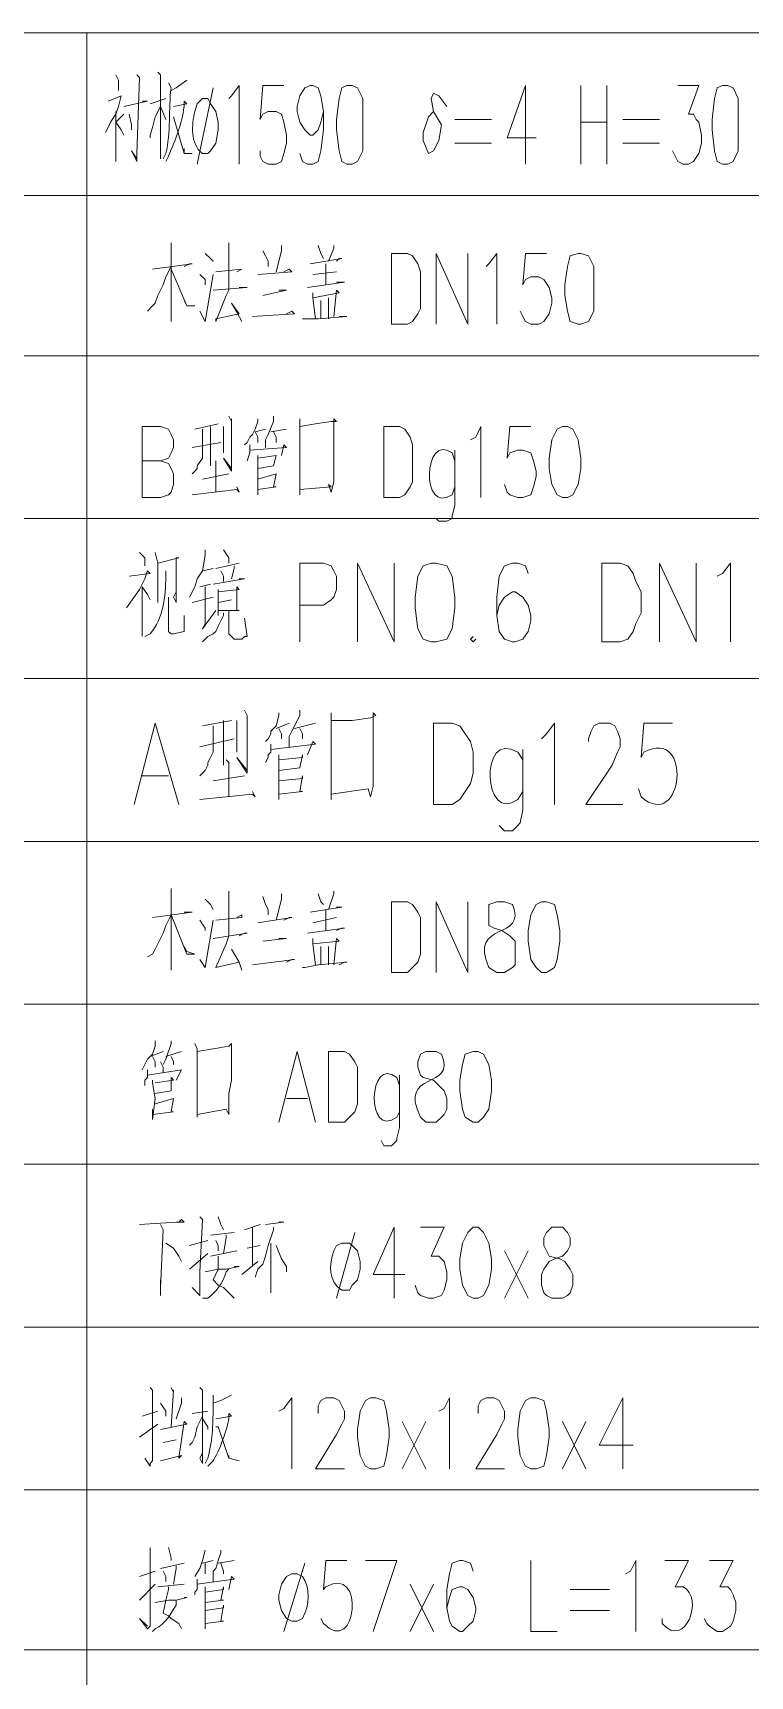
# Model space of a CAD drawing. Header units: millimetres. Extents: x 0 to 819, y 0 to 1152.
# Drawn here: x 635.3 to 684.5, y 295.5 to 408.2 of the extents above; entities that cross this region are included whole.
import ezdxf

# ---------------------------------------------------------------- set-up
doc = ezdxf.new("R2010")
doc.units = ezdxf.units.MM
doc.layers.add('1', color=7, linetype='Continuous')

msp = doc.modelspace()

# ---------------------------------------------------------------- linework, layer by layer
at = {"layer": '1', "color": 0, "lineweight": 9}
for points in [[(819.18, 408.201732), (569.34, 408.201732)], [(639, 397.041732), (639, 408.201732)], [(640.98, 405.321732), (641.16, 404.961732), (641.16, 404.601732), (641.16, 404.241732)], [(642.42, 405.321732), (642.6, 405.141732), (642.6, 405.141732), (642.42, 399.921732), (642.42, 399.561732), (642.42, 399.381732), (642.06, 400.101732), (642.42, 399.561732)], [(643.86, 405.501732), (644.04, 405.321732), (644.04, 405.321732), (644.04, 399.561732), (644.04, 399.921732), (644.04, 400.281732)], [(645.84, 404.961732), (645.12, 404.421732), (644.76, 404.241732)], [(648.72, 403.701732), (648.9, 403.881732), (649.44, 404.601732), (649.44, 399.201732)], [(652.5, 404.601732), (651.06, 404.601732), (650.88, 402.261732), (651.06, 402.621732), (651.42, 402.801732), (651.96, 402.801732), (652.32, 402.621732), (652.5, 402.081732), (652.68, 401.181732), (652.68, 400.641732), (652.5, 399.921732), (652.32, 399.381732), (651.96, 399.201732), (651.42, 399.201732), (651.06, 399.381732), (650.88, 399.741732), (650.88, 400.101732)], [(655.2, 402.801732), (655.02, 402.081732), (654.84, 401.541732), (654.48, 401.181732), (654.3, 401.181732), (653.94, 401.541732), (653.58, 402.081732), (653.4, 402.801732), (653.4, 403.161732), (653.58, 403.881732), (653.94, 404.421732), (654.3, 404.601732), (654.48, 404.601732), (654.84, 404.421732), (655.02, 403.881732), (655.2, 402.801732), (655.2, 401.541732), (655.02, 400.101732), (654.84, 399.381732), (654.48, 399.201732), (654.12, 399.201732), (653.76, 399.381732), (653.58, 399.921732)], [(656.82, 404.601732), (656.46, 404.421732), (656.28, 403.701732), (656.1, 402.261732), (656.1, 401.541732), (656.28, 400.101732), (656.46, 399.381732), (656.82, 399.201732), (657.18, 399.201732), (657.54, 399.381732), (657.9, 400.101732), (657.9, 401.541732), (657.9, 402.261732), (657.9, 403.701732), (657.54, 404.421732), (657.18, 404.601732), (656.82, 404.601732)], [(669.06, 404.601732), (667.8, 401.001732), (669.78, 401.001732)], [(669.06, 404.601732), (669.06, 399.201732)], [(672.84, 399.201732), (672.84, 404.601732)], [(674.64, 404.601732), (674.64, 399.201732)], [(679.5, 404.601732), (680.94, 404.601732), (680.22, 402.621732), (680.58, 402.621732), (680.76, 402.261732), (680.94, 402.081732), (681.12, 401.181732), (681.12, 400.641732), (680.94, 399.921732), (680.58, 399.381732), (680.22, 399.201732), (679.86, 399.201732), (679.5, 399.381732), (679.32, 399.741732), (679.14, 400.101732)], [(682.56, 404.601732), (682.2, 404.421732), (682.02, 403.701732), (681.84, 402.261732), (681.84, 401.541732), (682.02, 400.101732), (682.2, 399.381732), (682.56, 399.201732), (682.92, 399.201732), (683.28, 399.381732), (683.64, 400.101732), (683.64, 401.541732), (683.64, 402.261732), (683.64, 403.701732), (683.28, 404.421732), (682.92, 404.601732), (682.56, 404.601732)], [(640.44, 403.521732), (641.34, 403.881732), (641.34, 403.881732), (641.16, 403.161732), (640.98, 402.621732), (640.62, 402.081732), (640.44, 401.721732), (640.26, 401.361732)], [(641.52, 403.161732), (643.14, 403.521732), (642.96, 403.521732), (642.78, 403.521732)], [(643.32, 403.341732), (644.4, 403.701732)], [(647.64, 404.421732), (646.56, 399.201732)], [(663.66, 403.161732), (663.12, 403.881732), (662.76, 404.061732), (662.58, 403.701732), (662.76, 402.801732), (663.3, 401.901732), (663.12, 400.821732), (662.76, 400.101732), (662.4, 399.921732), (662.04, 400.821732), (662.04, 401.361732), (662.4, 402.441732), (662.76, 402.801732)], [(640.98, 402.801732), (640.98, 399.381732), (640.98, 399.741732), (640.98, 400.281732)], [(641.52, 402.621732), (640.98, 402.081732), (641.34, 401.541732), (641.52, 401.181732)], [(641.88, 402.621732), (642.06, 401.901732), (642.06, 401.541732)], [(644.04, 403.161732), (643.68, 402.441732), (643.5, 401.721732), (643.32, 401.181732), (643.32, 401.001732)], [(644.04, 403.161732), (644.4, 402.261732)], [(644.94, 402.441732), (644.94, 402.441732), (645.66, 399.921732), (646.2, 399.921732), (645.66, 399.921732), (645.66, 400.281732)], [(664.2, 402.261732), (666.72, 402.261732)], [(672.84, 402.081732), (674.64, 402.081732)], [(675.72, 402.261732), (678.24, 402.261732)], [(664.2, 400.641732), (666.72, 400.641732)], [(675.72, 400.641732), (678.24, 400.641732)], [(819.18, 397.041732), (569.34, 397.041732)], [(819.18, 397.041732), (569.34, 397.041732)], [(639, 386.061732), (639, 397.041732)], [(644.76, 393.801732), (644.76, 393.621732), (644.76, 393.621732), (644.76, 388.401732), (644.76, 389.301732)], [(648.72, 393.801732), (648.72, 393.441732), (648.72, 390.561732), (648.54, 390.201732), (647.82, 388.401732), (647.82, 388.581732), (649.44, 388.941732), (648.9, 389.661732), (649.44, 388.761732), (649.62, 388.401732)], [(651.06, 393.261732), (651.24, 392.901732), (651.42, 392.541732), (651.42, 392.181732)], [(652.32, 393.621732), (652.32, 393.261732), (651.96, 391.821732)], [(654.84, 393.621732), (655.02, 393.081732), (655.2, 392.721732)], [(655.92, 393.621732), (655.92, 393.441732), (655.56, 392.541732)], [(644.76, 392.181732), (644.4, 391.461732), (644.22, 390.921732), (644.04, 390.561732), (643.86, 390.201732), (643.68, 389.661732), (643.5, 389.481732), (643.14, 389.121732)], [(643.5, 392.001732), (646.2, 392.361732), (646.02, 392.361732), (645.66, 392.181732)], [(647.1, 393.081732), (647.46, 392.721732), (647.64, 392.541732)], [(654.3, 392.361732), (656.46, 392.721732), (656.28, 392.721732), (656.1, 392.541732)], [(655.38, 392.361732), (655.38, 390.921732)], [(659.88, 388.221732), (659.88, 393.081732), (660.96, 393.081732), (661.32, 392.901732), (661.68, 392.361732), (661.86, 391.821732), (661.86, 391.281732), (661.86, 390.021732), (661.86, 389.301732), (661.68, 388.941732), (661.32, 388.401732), (660.96, 388.221732), (659.88, 388.221732)], [(662.94, 388.221732), (662.94, 393.081732), (665.1, 388.221732), (665.1, 393.081732)], [(666.36, 392.181732), (666.54, 392.361732), (667.08, 393.081732), (667.08, 388.221732)], [(670.5, 393.081732), (669.06, 393.081732), (668.88, 390.921732), (669.06, 391.281732), (669.42, 391.461732), (669.96, 391.461732), (670.32, 391.281732), (670.68, 390.741732), (670.86, 390.021732), (670.86, 389.661732), (670.68, 388.941732), (670.32, 388.401732), (669.96, 388.221732), (669.42, 388.221732), (669.06, 388.401732), (668.88, 388.761732), (668.7, 389.121732)], [(672.66, 393.081732), (672.12, 392.901732), (671.94, 392.181732), (671.76, 390.921732), (671.76, 390.201732), (671.94, 389.121732), (672.12, 388.401732), (672.66, 388.221732), (672.84, 388.221732), (673.38, 388.401732), (673.74, 389.121732), (673.74, 390.201732), (673.74, 390.921732), (673.74, 392.181732), (673.38, 392.901732), (672.84, 393.081732), (672.66, 393.081732)], [(644.76, 392.001732), (645.84, 389.481732), (646.38, 389.481732), (645.84, 389.481732), (645.66, 389.841732)], [(646.74, 391.641732), (647.1, 391.281732), (647.1, 390.921732)], [(646.74, 389.121732), (647.1, 388.401732), (647.64, 391.641732)], [(647.82, 391.821732), (649.62, 392.001732), (649.62, 392.001732), (649.26, 391.821732)], [(650.7, 391.641732), (653.04, 391.821732), (652.86, 392.001732), (652.5, 391.821732)], [(654.12, 390.741732), (656.64, 391.101732), (656.46, 391.101732), (656.1, 391.101732)], [(656.1, 391.821732), (654.48, 391.641732)], [(647.64, 390.561732), (649.98, 390.741732), (649.8, 390.741732), (649.44, 390.741732)], [(651.06, 390.201732), (652.68, 390.561732), (652.5, 390.561732), (652.14, 390.561732)], [(654.48, 390.021732), (656.28, 390.381732), (656.1, 390.561732), (655.92, 388.761732)], [(654.48, 390.381732), (654.48, 390.021732), (654.66, 388.581732)], [(655.56, 390.021732), (655.56, 388.581732)], [(650.34, 388.761732), (653.22, 388.941732), (653.04, 389.121732), (652.68, 388.941732)], [(653.76, 388.581732), (653.94, 388.581732), (654.84, 388.581732), (656.82, 388.761732), (656.64, 388.761732), (656.28, 388.761732)], [(655.02, 389.841732), (655.02, 388.581732)], [(819.18, 386.061732), (569.34, 386.061732)], [(819.18, 386.061732), (569.34, 386.061732)], [(639, 374.901732), (639, 386.061732)], [(642.78, 376.341732), (642.78, 381.201732), (644.04, 381.201732), (644.58, 381.021732), (644.76, 380.661732), (644.94, 380.301732), (644.94, 379.761732), (644.76, 379.401732), (644.58, 379.041732), (644.04, 378.861732), (642.78, 378.861732)], [(646.92, 381.021732), (646.92, 379.581732), (646.92, 379.401732), (646.92, 379.041732), (646.56, 378.501732), (646.56, 378.321732), (646.38, 378.141732), (646.2, 377.961732)], [(646.38, 381.021732), (648, 381.381732)], [(647.46, 381.201732), (647.46, 378.501732)], [(648.72, 381.921732), (648.9, 381.561732), (648.9, 381.741732), (648.9, 378.141732), (648.36, 379.041732), (648.9, 378.321732)], [(648.36, 381.201732), (648.36, 379.401732)], [(650.7, 381.741732), (650.7, 381.561732), (650.52, 381.021732), (650.34, 380.661732), (650.16, 380.481732), (649.98, 380.121732), (649.8, 379.941732)], [(650.52, 380.841732), (651.24, 381.021732)], [(651.78, 381.921732), (651.78, 381.561732), (651.42, 380.661732), (651.24, 380.301732)], [(651.6, 380.841732), (652.68, 381.021732)], [(653.58, 381.741732), (653.58, 381.381732), (653.58, 377.601732), (653.58, 376.521732), (653.58, 376.881732), (655.74, 377.061732), (655.56, 377.241732), (655.74, 376.701732), (655.92, 377.421732), (655.92, 378.141732), (655.92, 379.221732), (655.92, 381.741732), (656.1, 381.561732), (655.74, 381.561732), (654.66, 381.381732), (654.66, 381.381732), (653.58, 381.201732)], [(659.34, 376.341732), (659.34, 381.201732), (660.42, 381.201732), (660.78, 381.021732), (661.14, 380.481732), (661.32, 379.941732), (661.32, 379.401732), (661.32, 378.141732), (661.32, 377.421732), (661.14, 377.061732), (660.78, 376.521732), (660.42, 376.341732), (659.34, 376.341732)], [(665.28, 380.301732), (665.64, 380.481732), (666, 381.201732), (666, 376.341732)], [(669.42, 381.201732), (667.98, 381.201732), (667.8, 379.041732), (667.98, 379.401732), (668.52, 379.581732), (668.88, 379.581732), (669.42, 379.401732), (669.6, 378.861732), (669.78, 378.141732), (669.78, 377.781732), (669.6, 377.061732), (669.42, 376.521732), (668.88, 376.341732), (668.52, 376.341732), (667.98, 376.521732), (667.8, 376.701732), (667.62, 377.241732)], [(671.58, 381.201732), (671.22, 381.021732), (670.86, 380.301732), (670.68, 379.041732), (670.68, 378.321732), (670.86, 377.241732), (671.22, 376.521732), (671.58, 376.341732), (671.94, 376.341732), (672.3, 376.521732), (672.66, 377.241732), (672.84, 378.321732), (672.84, 379.041732), (672.66, 380.301732), (672.3, 381.021732), (671.94, 381.201732), (671.58, 381.201732)], [(646.2, 379.761732), (648.18, 380.121732)], [(650.16, 379.941732), (650.16, 379.401732), (649.98, 378.861732)], [(650.16, 379.581732), (652.68, 379.761732), (652.5, 379.941732), (652.32, 379.221732)], [(650.52, 380.841732), (650.7, 380.481732), (650.7, 380.121732)], [(651.24, 380.301732), (651.24, 380.121732), (651.24, 379.761732)], [(651.78, 380.841732), (651.96, 380.481732), (651.96, 380.121732)], [(644.04, 378.861732), (644.58, 378.681732), (644.76, 378.321732), (644.94, 377.961732), (644.94, 377.241732), (644.76, 376.701732), (644.58, 376.521732), (644.04, 376.341732), (642.78, 376.341732)], [(647.82, 378.861732), (647.82, 378.681732), (647.82, 376.701732)], [(650.7, 379.221732), (650.7, 379.041732), (650.7, 377.961732), (650.7, 376.521732), (650.7, 377.061732)], [(650.7, 379.041732), (651.96, 379.221732), (651.96, 379.221732), (651.78, 378.501732), (651.78, 378.501732), (650.7, 378.321732)], [(664.2, 379.581732), (664.2, 375.801732), (664.02, 375.081732), (664.02, 374.901732), (663.66, 374.721732), (663.12, 374.721732), (662.94, 374.901732)], [(646.92, 377.601732), (648.72, 377.961732)], [(650.7, 377.601732), (651.96, 377.961732), (651.96, 377.961732), (651.78, 377.061732), (651.96, 377.061732), (650.7, 376.881732)], [(649.26, 377.061732), (649.44, 376.701732), (649.26, 376.881732), (646.2, 376.521732)], [(819.18, 374.901732), (569.34, 374.901732)], [(819.18, 374.901732), (569.34, 374.901732)], [(639, 363.921732), (639, 374.901732)], [(642.6, 372.561732), (642.96, 372.201732), (642.96, 371.661732)], [(643.68, 372.561732), (643.86, 371.841732), (643.86, 369.141732), (643.86, 369.681732), (643.86, 370.041732)], [(643.86, 371.841732), (645.3, 372.201732), (645.12, 372.201732), (645.12, 369.681732), (645.12, 369.141732), (644.94, 369.501732), (645.12, 369.861732)], [(647.1, 372.741732), (647.1, 372.381732), (646.92, 371.301732), (646.56, 370.761732), (646.38, 370.221732), (646.02, 369.501732)], [(648.36, 372.741732), (648.72, 372.201732), (648.72, 371.841732)], [(641.88, 370.941732), (643.32, 371.121732), (643.14, 371.301732), (642.96, 370.761732), (642.6, 370.041732), (641.7, 368.781732)], [(646.92, 371.301732), (647.64, 371.481732)], [(647.64, 370.401732), (648.72, 370.581732), (649.8, 370.761732), (649.62, 370.761732), (649.44, 370.761732)], [(649.44, 371.841732), (647.82, 371.481732)], [(648.18, 371.301732), (648.36, 370.941732), (648.36, 370.581732)], [(649.08, 371.661732), (649.08, 371.481732), (648.9, 370.761732)], [(653.58, 366.441732), (653.58, 371.841732), (655.2, 371.841732), (655.74, 371.661732), (655.92, 371.301732), (656.1, 370.941732), (656.1, 370.041732), (655.92, 369.501732), (655.74, 369.321732), (655.2, 368.961732), (653.58, 368.961732)], [(657.54, 366.441732), (657.54, 371.841732), (660.06, 366.441732), (660.06, 371.841732)], [(662.58, 371.841732), (662.04, 371.661732), (661.68, 370.941732), (661.5, 369.501732), (661.5, 368.781732), (661.68, 367.341732), (662.04, 366.621732), (662.58, 366.441732), (662.94, 366.441732), (663.66, 366.621732), (664.02, 367.341732), (664.2, 368.781732), (664.2, 369.501732), (664.02, 370.941732), (663.66, 371.661732), (662.94, 371.841732), (662.58, 371.841732)], [(669.24, 371.121732), (669.06, 371.661732), (668.52, 371.841732), (668.16, 371.841732), (667.62, 371.661732), (667.26, 370.941732), (667.08, 369.501732), (667.08, 368.241732), (667.26, 367.161732), (667.62, 366.621732), (668.16, 366.441732), (668.34, 366.441732), (668.88, 366.621732), (669.24, 367.161732), (669.42, 367.881732), (669.42, 368.241732), (669.24, 368.961732), (668.88, 369.501732), (668.34, 369.861732), (668.16, 369.861732), (667.62, 369.501732), (667.26, 368.961732), (667.08, 368.241732)], [(674.28, 366.441732), (674.28, 371.841732), (675.54, 371.841732), (676.08, 371.661732), (676.44, 371.121732), (676.62, 370.581732), (676.98, 369.861732), (676.98, 368.421732), (676.62, 367.701732), (676.44, 367.161732), (676.08, 366.621732), (675.54, 366.441732), (674.28, 366.441732)], [(678.24, 366.441732), (678.24, 371.841732), (680.76, 366.441732), (680.76, 371.841732)], [(682.2, 370.941732), (682.56, 371.121732), (683.1, 371.841732), (683.1, 366.441732)], [(642.78, 370.221732), (642.78, 366.801732), (642.78, 367.701732)], [(642.78, 370.221732), (643.14, 369.681732), (643.32, 369.321732)], [(647.46, 370.401732), (646.74, 370.221732)], [(647.1, 370.221732), (647.1, 367.701732), (646.92, 367.341732), (647.82, 368.601732)], [(648, 370.041732), (648, 369.141732), (648, 368.241732), (648, 368.601732), (649.44, 368.601732), (649.26, 368.601732), (649.26, 370.221732), (649.44, 370.041732), (648, 369.861732)], [(644.58, 369.501732), (644.58, 367.341732), (644.58, 367.161732), (644.58, 367.161732), (644.76, 366.981732), (644.94, 366.981732), (645.66, 367.161732), (645.66, 367.161732), (645.66, 368.241732), (645.66, 367.161732)], [(646.2, 369.141732), (647.64, 369.501732)], [(648, 369.141732), (648.9, 369.321732)], [(648.72, 368.601732), (648.72, 368.241732), (648.72, 366.981732), (648.9, 366.801732), (649.08, 366.621732), (649.62, 366.621732), (649.8, 366.801732), (649.98, 366.801732), (649.8, 368.061732), (649.98, 366.801732)], [(648.36, 368.421732), (648.36, 368.241732), (648, 367.521732), (647.82, 367.161732), (647.64, 366.981732), (647.28, 366.801732), (646.92, 366.441732)], [(665.46, 366.801732), (665.28, 366.621732), (665.46, 366.441732), (665.64, 366.621732)], [(819.18, 363.921732), (569.34, 363.921732)], [(819.18, 363.921732), (569.34, 363.921732)], [(639, 352.761732), (639, 363.921732)], [(649.8, 361.761732), (649.98, 361.401732), (649.98, 361.401732), (649.98, 357.441732), (649.26, 358.521732), (649.98, 357.621732)], [(653.58, 361.761732), (653.58, 361.401732), (653.04, 360.321732), (652.86, 359.961732)], [(642.24, 355.281732), (643.68, 360.861732), (645.3, 355.281732)], [(647.64, 360.681732), (647.64, 359.061732), (647.64, 358.881732), (647.46, 358.521732), (647.28, 358.161732), (647.28, 357.981732), (647.1, 357.621732), (646.74, 357.261732)], [(646.92, 360.681732), (648.9, 361.041732)], [(648.36, 361.041732), (648.36, 357.981732)], [(649.26, 361.041732), (649.26, 358.881732)], [(652.14, 361.581732), (652.14, 361.401732), (651.96, 360.681732), (651.6, 360.321732), (651.6, 360.141732), (651.42, 359.781732), (651.24, 359.601732)], [(651.96, 360.501732), (652.86, 360.861732)], [(653.22, 360.501732), (654.66, 360.861732)], [(655.74, 361.581732), (655.74, 361.041732), (655.74, 355.641732), (655.74, 356.001732), (658.26, 356.361732), (658.26, 356.361732), (658.44, 355.821732), (658.62, 356.541732), (658.62, 357.441732), (658.62, 358.701732), (658.62, 361.581732), (658.8, 361.401732), (658.44, 361.221732), (657.18, 361.041732), (657.18, 361.041732), (655.74, 361.041732)], [(662.76, 355.281732), (662.76, 360.861732), (664.02, 360.861732), (664.56, 360.681732), (664.92, 360.141732), (665.28, 359.601732), (665.46, 358.881732), (665.46, 357.441732), (665.28, 356.721732), (664.92, 356.181732), (664.56, 355.641732), (664.02, 355.281732), (662.76, 355.281732)], [(670.14, 359.781732), (670.5, 360.141732), (671.04, 360.861732), (671.04, 355.281732)], [(673.38, 359.601732), (673.38, 359.781732), (673.56, 360.321732), (673.74, 360.681732), (674.1, 360.861732), (674.82, 360.861732), (675.18, 360.681732), (675.36, 360.321732), (675.54, 359.781732), (675.54, 359.241732), (675.36, 358.881732), (675, 357.981732), (673.2, 355.281732), (675.72, 355.281732)], [(646.74, 359.241732), (649.08, 359.781732)], [(651.6, 359.061732), (654.66, 359.421732), (654.48, 359.601732), (654.12, 358.701732)], [(652.14, 360.501732), (652.32, 360.141732), (652.32, 359.781732)], [(652.86, 359.961732), (652.86, 359.601732), (652.86, 359.241732)], [(653.58, 360.501732), (653.76, 360.141732), (653.76, 359.781732)], [(648.54, 358.341732), (648.72, 358.161732), (648.72, 355.821732)], [(651.6, 359.421732), (651.6, 359.061732), (651.6, 358.881732), (651.42, 358.701732), (651.42, 358.521732), (651.24, 358.161732)], [(652.14, 358.701732), (652.14, 358.521732), (652.14, 357.261732), (652.14, 355.641732), (652.14, 356.361732)], [(652.14, 358.341732), (653.76, 358.521732), (653.76, 358.701732), (653.58, 357.801732), (653.58, 357.801732), (652.14, 357.621732)], [(668.88, 359.061732), (668.88, 354.921732), (668.7, 354.021732), (668.52, 353.841732), (668.16, 353.481732), (667.62, 353.481732), (667.26, 353.841732)], [(642.78, 357.261732), (644.58, 357.261732)], [(647.64, 356.901732), (649.8, 357.261732)], [(652.14, 356.901732), (653.76, 357.081732), (653.76, 357.261732), (653.58, 356.181732), (653.76, 356.181732), (652.14, 356.001732)], [(650.34, 356.181732), (650.52, 355.821732), (650.34, 356.001732), (646.74, 355.641732)], [(819.18, 352.761732), (569.34, 352.761732)], [(819.18, 352.761732), (569.34, 352.761732)], [(639, 341.601732), (639, 352.761732)], [(644.76, 349.521732), (644.76, 349.161732), (644.76, 349.341732), (644.76, 343.941732), (644.76, 344.841732)], [(648.72, 349.341732), (648.72, 348.981732), (648.72, 346.281732), (648.54, 345.741732), (647.82, 344.121732), (647.82, 344.121732), (649.44, 344.481732), (648.9, 345.381732), (649.44, 344.481732), (649.62, 343.941732)], [(655.92, 349.341732), (655.92, 349.161732), (655.56, 348.081732)], [(647.1, 348.801732), (647.46, 348.441732), (647.64, 348.081732)], [(651.06, 348.981732), (651.24, 348.441732), (651.42, 348.081732), (651.42, 347.721732)], [(652.32, 349.161732), (652.32, 348.801732), (651.96, 347.361732)], [(654.3, 347.901732), (656.46, 348.261732), (656.28, 348.261732), (656.1, 348.261732)], [(654.84, 349.161732), (655.02, 348.621732), (655.2, 348.441732)], [(659.88, 343.761732), (659.88, 348.621732), (660.96, 348.621732), (661.32, 348.441732), (661.68, 347.901732), (661.86, 347.541732), (661.86, 346.821732), (661.86, 345.741732), (661.86, 345.021732), (661.68, 344.481732), (661.32, 344.121732), (660.96, 343.761732), (659.88, 343.761732)], [(662.94, 343.761732), (662.94, 348.621732), (665.1, 343.761732), (665.1, 348.621732)], [(670.14, 348.621732), (669.78, 348.441732), (669.42, 347.721732), (669.24, 346.641732), (669.24, 345.921732), (669.42, 344.661732), (669.78, 344.121732), (670.14, 343.761732), (670.5, 343.761732), (671.04, 344.121732), (671.22, 344.661732), (671.4, 345.921732), (671.4, 346.641732), (671.22, 347.721732), (671.04, 348.441732), (670.5, 348.621732), (670.14, 348.621732)], [(644.76, 347.721732), (644.4, 347.001732), (644.22, 346.461732), (644.04, 346.101732), (643.86, 345.741732), (643.68, 345.381732), (643.5, 345.021732), (643.14, 344.841732)], [(643.5, 347.541732), (646.2, 347.901732), (646.02, 347.901732), (645.66, 347.901732)], [(644.76, 347.721732), (645.84, 345.021732), (646.38, 345.021732), (645.84, 345.201732), (645.66, 345.561732)], [(646.74, 347.361732), (647.1, 346.821732), (647.1, 346.641732)], [(646.74, 344.661732), (647.1, 344.121732), (647.64, 347.361732)], [(647.82, 347.361732), (649.62, 347.541732), (649.62, 347.721732), (649.26, 347.541732)], [(650.7, 347.181732), (653.04, 347.541732), (652.86, 347.541732), (652.5, 347.361732)], [(656.1, 347.541732), (654.48, 347.181732)], [(655.38, 348.081732), (655.38, 346.641732)], [(647.64, 346.101732), (649.98, 346.461732), (649.8, 346.461732), (649.44, 346.281732)], [(651.06, 345.921732), (652.68, 346.101732), (652.5, 346.101732), (652.14, 346.101732)], [(654.12, 346.461732), (656.64, 346.821732), (656.46, 346.821732), (656.1, 346.641732)], [(654.48, 346.101732), (654.48, 345.741732), (654.66, 344.301732)], [(654.48, 345.741732), (656.28, 345.921732), (656.1, 346.101732), (655.92, 344.301732)], [(655.02, 345.561732), (655.02, 344.301732)], [(655.56, 345.561732), (655.56, 344.301732)], [(650.34, 344.301732), (653.22, 344.661732), (653.04, 344.661732), (652.68, 344.481732)], [(653.76, 344.121732), (653.94, 344.121732), (654.84, 344.301732), (656.82, 344.481732), (656.64, 344.481732), (656.28, 344.301732)], [(819.18, 341.601732), (569.34, 341.601732)], [(819.18, 341.601732), (569.34, 341.601732)], [(639, 330.621732), (639, 341.601732)], [(643.68, 339.081732), (643.68, 338.721732), (643.5, 338.181732), (643.14, 337.821732), (643.14, 337.821732), (642.96, 337.461732), (642.78, 337.101732)], [(643.32, 338.001732), (644.22, 338.361732)], [(644.76, 339.081732), (644.76, 338.901732), (644.4, 337.821732), (644.22, 337.461732)], [(644.4, 338.001732), (645.48, 338.361732)], [(646.38, 338.901732), (646.56, 338.541732), (646.56, 334.761732), (646.56, 333.861732), (646.56, 334.041732), (648.54, 334.401732), (648.54, 334.401732), (648.72, 334.041732), (648.72, 334.581732), (648.72, 335.481732), (648.9, 336.381732), (648.9, 338.901732), (648.9, 338.901732), (648.72, 338.721732), (647.64, 338.541732), (647.64, 338.541732), (646.56, 338.361732)], [(652.14, 333.501732), (653.4, 338.361732), (654.66, 333.501732)], [(655.56, 333.501732), (655.56, 338.361732), (656.64, 338.361732), (657, 338.181732), (657.36, 337.641732), (657.54, 337.281732), (657.54, 336.561732), (657.54, 335.481732), (657.54, 334.761732), (657.36, 334.221732), (657, 333.861732), (656.64, 333.501732), (655.56, 333.501732)], [(665.46, 338.361732), (664.92, 338.181732), (664.74, 337.461732), (664.56, 336.381732), (664.56, 335.661732), (664.74, 334.401732), (664.92, 333.861732), (665.46, 333.501732), (665.82, 333.501732), (666.18, 333.861732), (666.54, 334.401732), (666.72, 335.661732), (666.72, 336.381732), (666.54, 337.461732), (666.18, 338.181732), (665.82, 338.361732), (665.46, 338.361732)], [(643.14, 337.101732), (643.14, 336.561732), (642.96, 336.381732), (642.96, 336.201732), (642.96, 336.021732)], [(643.14, 336.741732), (645.48, 337.101732), (645.48, 337.101732), (645.12, 336.381732)], [(643.5, 338.001732), (643.68, 337.641732), (643.68, 337.281732)], [(644.04, 337.641732), (644.22, 337.281732), (644.22, 336.921732)], [(644.76, 338.001732), (644.94, 337.641732), (644.94, 337.461732)], [(643.5, 336.381732), (643.5, 336.201732), (643.68, 335.121732), (643.5, 333.681732), (643.5, 334.401732)], [(643.68, 336.201732), (644.94, 336.381732), (644.76, 336.561732), (644.76, 335.661732), (644.76, 335.661732), (643.68, 335.481732)], [(660.42, 336.741732), (660.42, 333.141732), (660.24, 332.421732), (660.24, 332.241732), (659.88, 331.881732), (659.34, 331.881732), (659.16, 332.241732)], [(643.68, 334.761732), (644.94, 335.121732), (644.94, 335.121732), (644.76, 334.221732), (644.94, 334.221732), (643.5, 334.041732)], [(652.68, 335.121732), (654.12, 335.121732)], [(819.18, 330.621732), (569.34, 330.621732)], [(819.18, 330.621732), (569.34, 330.621732)], [(639, 319.461732), (639, 330.621732)], [(642.6, 326.481732), (645.12, 326.661732), (645.66, 326.661732), (645.48, 326.841732), (645.3, 326.661732)], [(646.74, 327.021732), (646.92, 326.841732), (646.92, 326.841732), (646.74, 323.241732), (646.74, 321.801732), (646.74, 321.621732), (646.2, 322.161732), (646.74, 321.621732)], [(648, 327.021732), (648.18, 326.481732), (648.36, 326.121732)], [(644.04, 326.481732), (644.22, 326.121732), (644.04, 322.161732), (644.04, 321.621732), (644.04, 322.161732), (644.04, 322.701732)], [(647.46, 325.761732), (649.08, 325.941732)], [(648.54, 325.761732), (648.54, 325.581732), (648.36, 324.501732)], [(649.8, 326.121732), (650.88, 326.481732)], [(650.34, 326.301732), (650.34, 323.601732)], [(651.78, 326.301732), (651.78, 326.121732), (651.42, 325.041732), (651.24, 324.321732), (651.06, 323.781732), (650.7, 323.421732), (650.52, 322.881732)], [(651.24, 326.481732), (652.5, 326.661732), (652.32, 326.661732), (652.14, 326.661732)], [(657.36, 325.941732), (656.1, 321.441732)], [(660.06, 326.301732), (658.62, 323.061732), (660.78, 323.061732)], [(660.06, 326.301732), (660.06, 321.441732)], [(661.86, 326.301732), (663.48, 326.301732), (662.58, 324.321732), (663.12, 324.321732), (663.3, 324.141732), (663.48, 323.961732), (663.66, 323.241732), (663.66, 322.701732), (663.48, 321.981732), (663.3, 321.621732), (662.76, 321.441732), (662.4, 321.441732), (661.86, 321.621732), (661.68, 321.801732), (661.5, 322.341732)], [(665.46, 326.301732), (665.1, 325.941732), (664.74, 325.221732), (664.56, 324.141732), (664.56, 323.421732), (664.74, 322.341732), (665.1, 321.621732), (665.46, 321.441732), (665.82, 321.441732), (666.18, 321.621732), (666.54, 322.341732), (666.72, 323.421732), (666.72, 324.141732), (666.54, 325.221732), (666.18, 325.941732), (665.82, 326.301732), (665.46, 326.301732)], [(670.86, 326.301732), (670.5, 325.941732), (670.32, 325.581732), (670.32, 325.041732), (670.5, 324.681732), (670.68, 324.321732), (671.4, 324.141732), (671.76, 323.961732), (672.12, 323.421732), (672.3, 323.061732), (672.3, 322.341732), (672.12, 321.801732), (671.94, 321.621732), (671.58, 321.441732), (670.86, 321.441732), (670.5, 321.621732), (670.32, 321.801732), (670.14, 322.341732), (670.14, 323.061732), (670.32, 323.421732), (670.68, 323.961732), (671.04, 324.141732), (671.58, 324.321732), (671.94, 324.681732), (672.12, 325.041732), (672.12, 325.581732), (671.94, 325.941732), (671.58, 326.301732), (670.86, 326.301732)], [(644.4, 325.221732), (644.94, 324.861732), (645.3, 324.321732), (645.48, 323.961732)], [(646.02, 325.041732), (647.28, 325.401732)], [(647.46, 324.321732), (649.26, 324.681732)], [(647.82, 325.401732), (648, 325.041732), (648, 324.681732)], [(650.88, 325.041732), (649.98, 324.861732)], [(651.6, 325.221732), (651.6, 321.801732), (651.6, 322.701732)], [(651.96, 325.041732), (652.32, 324.141732), (652.68, 323.601732), (652.68, 323.241732)], [(667.62, 321.441732), (669.24, 324.681732)], [(669.24, 321.441732), (667.62, 324.681732)], [(646.02, 323.421732), (647.28, 324.501732)], [(647.1, 323.241732), (648, 323.421732), (648.54, 323.421732), (649.44, 323.601732), (649.26, 323.601732), (649.08, 323.601732)], [(648, 324.321732), (648, 324.141732), (648, 323.421732), (647.64, 322.701732), (648, 322.341732), (648.36, 322.161732), (648.72, 321.801732), (649.08, 321.441732)], [(649.62, 323.061732), (650.7, 323.961732)], [(819.18, 319.461732), (569.34, 319.461732)], [(819.18, 319.461732), (569.34, 319.461732)], [(639, 308.301732), (639, 319.461732)], [(643.32, 315.321732), (643.5, 315.141732), (643.5, 315.141732), (643.5, 310.281732), (643.32, 310.101732), (643.32, 309.921732), (642.96, 310.461732), (643.32, 309.921732)], [(644.76, 315.321732), (644.94, 314.961732), (644.94, 315.141732), (644.76, 312.621732)], [(645.48, 314.601732), (645.48, 314.241732), (645.12, 313.161732)], [(646.74, 315.321732), (646.92, 315.141732), (646.92, 315.141732), (646.92, 310.101732), (646.74, 310.461732), (646.92, 310.821732)], [(648.9, 314.781732), (648.18, 314.421732), (647.64, 314.241732)], [(652.14, 313.701732), (652.5, 313.881732), (653.04, 314.601732), (653.04, 309.741732)], [(654.84, 313.521732), (654.84, 313.701732), (654.84, 314.061732), (655.02, 314.421732), (655.38, 314.601732), (655.92, 314.601732), (656.28, 314.421732), (656.46, 314.061732), (656.64, 313.701732), (656.64, 313.161732), (656.46, 312.801732), (656.1, 312.081732), (654.66, 309.741732), (656.64, 309.741732)], [(658.44, 314.601732), (658.08, 314.421732), (657.72, 313.701732), (657.54, 312.441732), (657.54, 311.901732), (657.72, 310.641732), (658.08, 309.921732), (658.44, 309.741732), (658.8, 309.741732), (659.34, 309.921732), (659.52, 310.641732), (659.7, 311.901732), (659.7, 312.441732), (659.52, 313.701732), (659.34, 314.421732), (658.8, 314.601732), (658.44, 314.601732)], [(663.12, 313.701732), (663.48, 313.881732), (663.84, 314.601732), (663.84, 309.741732)], [(665.82, 313.521732), (665.82, 313.701732), (665.82, 314.061732), (666, 314.421732), (666.36, 314.601732), (666.9, 314.601732), (667.26, 314.421732), (667.44, 314.061732), (667.62, 313.701732), (667.62, 313.161732), (667.44, 312.801732), (667.08, 312.081732), (665.64, 309.741732), (667.62, 309.741732)], [(669.42, 314.601732), (669.06, 314.421732), (668.7, 313.701732), (668.52, 312.441732), (668.52, 311.901732), (668.7, 310.641732), (669.06, 309.921732), (669.42, 309.741732), (669.78, 309.741732), (670.32, 309.921732), (670.5, 310.641732), (670.68, 311.901732), (670.68, 312.441732), (670.5, 313.701732), (670.32, 314.421732), (669.78, 314.601732), (669.42, 314.601732)], [(675.72, 314.601732), (674.1, 311.361732), (676.44, 311.361732)], [(675.72, 314.601732), (675.72, 309.741732)], [(642.78, 313.341732), (643.86, 313.701732)], [(644.04, 314.241732), (644.4, 313.701732), (644.4, 313.341732)], [(646.92, 313.341732), (646.56, 312.621732), (646.38, 311.901732), (646.2, 311.541732), (646.02, 311.361732)], [(646.2, 313.521732), (647.28, 313.701732)], [(642.6, 311.901732), (643.86, 312.801732)], [(644.04, 312.441732), (645.84, 312.801732), (645.66, 312.981732), (645.3, 310.461732), (645.48, 310.641732), (644.04, 310.281732)], [(646.92, 313.161732), (647.28, 312.621732), (647.28, 312.441732)], [(647.82, 312.621732), (648, 312.621732), (648.72, 310.461732), (649.44, 310.281732), (648.72, 310.461732), (648.72, 310.641732)], [(660.6, 309.741732), (662.22, 312.981732)], [(662.22, 309.741732), (660.6, 312.981732)], [(671.58, 309.741732), (673.2, 312.981732)], [(673.2, 309.741732), (671.58, 312.981732)], [(644.22, 311.541732), (645.12, 311.721732)], [(819.18, 308.301732), (569.34, 308.301732)], [(819.18, 308.301732), (569.34, 308.301732)], [(639, 297.321732), (639, 308.301732)], [(643.32, 304.341732), (643.32, 304.161732), (643.32, 304.161732), (643.32, 300.561732), (643.32, 298.941732), (643.14, 298.761732), (642.6, 299.481732), (643.14, 298.941732)], [(644.58, 304.341732), (644.76, 303.621732), (644.76, 303.441732)], [(644.04, 302.901732), (645.66, 303.261732)], [(647.1, 304.161732), (646.92, 303.441732), (646.74, 302.901732), (646.74, 302.901732), (646.38, 302.361732)], [(646.92, 303.261732), (647.64, 303.441732)], [(647.1, 303.261732), (647.1, 302.721732), (647.1, 302.541732)], [(648.18, 304.161732), (648.18, 303.981732), (648, 303.441732), (647.82, 302.901732), (647.64, 302.721732)], [(648, 303.261732), (649.08, 303.441732)], [(648.18, 303.261732), (648.36, 302.721732), (648.36, 302.541732)], [(653.94, 303.261732), (652.5, 298.581732)], [(658.08, 303.441732), (660.24, 303.441732), (658.62, 298.581732)], [(665.46, 302.721732), (665.28, 303.261732), (664.74, 303.441732), (664.56, 303.441732), (664.02, 303.261732), (663.84, 302.541732), (663.66, 301.461732), (663.66, 300.201732), (663.84, 299.301732), (664.02, 298.941732), (664.56, 298.581732), (664.74, 298.581732), (665.1, 298.941732), (665.46, 299.301732), (665.64, 300.021732), (665.64, 300.201732), (665.46, 300.921732), (665.1, 301.461732), (664.74, 301.641732), (664.56, 301.641732), (664.02, 301.461732), (663.84, 300.921732), (663.66, 300.201732)], [(669.42, 303.441732), (669.42, 298.581732), (671.22, 298.581732)], [(675.9, 302.541732), (676.26, 302.721732), (676.62, 303.441732), (676.62, 298.581732)], [(681.66, 303.441732), (683.28, 303.441732), (682.38, 301.641732), (682.92, 301.641732), (683.1, 301.461732), (683.28, 301.101732), (683.46, 300.561732), (683.46, 300.021732), (683.28, 299.301732), (683.1, 298.941732), (682.56, 298.581732), (682.2, 298.581732), (681.66, 298.941732), (681.48, 299.121732), (681.3, 299.481732)], [(642.6, 302.361732), (643.68, 302.721732)], [(644.22, 302.721732), (644.4, 302.361732), (644.4, 302.001732)], [(645.12, 303.081732), (645.12, 302.901732), (644.94, 301.821732)], [(646.56, 302.181732), (646.56, 302.001732), (646.56, 301.821732), (646.56, 301.461732), (646.38, 301.281732), (646.38, 301.101732)], [(646.56, 301.821732), (649.08, 302.181732), (648.9, 302.361732), (648.72, 301.461732)], [(647.64, 302.721732), (647.64, 302.361732), (647.64, 302.001732)], [(642.6, 300.741732), (643.68, 301.821732)], [(643.68, 300.561732), (644.58, 300.741732), (645.12, 300.741732), (645.84, 300.921732), (645.84, 300.921732), (645.66, 300.921732)], [(643.86, 301.641732), (645.66, 301.821732)], [(644.58, 301.641732), (644.58, 301.461732), (644.4, 300.741732), (644.22, 299.841732), (644.58, 299.661732), (644.76, 299.481732), (645.3, 299.121732), (645.48, 298.761732)], [(647.1, 301.641732), (647.1, 298.761732), (647.1, 299.121732), (647.1, 299.481732)], [(647.1, 301.281732), (648.36, 301.461732), (648.36, 301.641732), (648.18, 300.741732), (648.36, 300.741732), (647.1, 300.561732)], [(661.14, 298.581732), (662.76, 301.821732)], [(662.76, 298.581732), (661.14, 301.821732)], [(672.12, 301.461732), (674.82, 301.461732)], [(647.1, 300.021732), (648.36, 300.201732), (648.36, 300.381732), (648.18, 299.301732), (648.36, 299.301732), (647.1, 299.121732)], [(672.12, 300.021732), (674.82, 300.021732)], [(819.18, 297.321732), (569.34, 297.321732)], [(819.18, 297.321732), (569.34, 297.321732)], [(639, 286.161732), (639, 297.321732)]]:
    msp.add_lwpolyline(points, dxfattribs=at)
for points, knots in [([(644.58, 404.781732), (644.58, 404.781732), (644.76, 404.421732), (644.76, 404.421732), (644.58, 402.981732), (644.76, 401.361732), (644.4, 399.921732), (644.4, 399.921732), (644.22, 399.561732), (644.22, 399.561732)], [0, 0, 0, 0, 1, 1, 1, 2, 2, 2, 3, 3, 3, 3]), ([(644.94, 403.161732), (644.94, 403.161732), (645.84, 403.341732), (645.84, 403.341732), (645.84, 403.341732), (645.66, 403.521732), (645.66, 403.521732), (645.66, 403.521732), (645.66, 403.161732), (645.66, 403.161732), (645.48, 401.901732), (645.12, 401.001732), (644.58, 399.741732), (644.58, 399.741732), (644.4, 399.381732), (644.4, 399.381732)], [0, 0, 0, 0, 1, 1, 1, 2, 2, 2, 3, 3, 3, 4, 4, 4, 5, 5, 5, 5]), ([(646.92, 403.701732), (646.92, 403.701732), (646.56, 403.341732), (646.56, 403.341732), (646.56, 403.341732), (646.38, 402.801732), (646.38, 402.801732), (646.2, 401.901732), (646.02, 400.641732), (646.92, 399.921732), (646.92, 399.921732), (647.28, 399.921732), (647.28, 399.921732), (647.28, 399.921732), (647.46, 400.101732), (647.46, 400.101732), (647.46, 400.101732), (647.82, 400.641732), (647.82, 400.641732), (647.82, 400.641732), (648, 401.541732), (648, 401.541732), (648, 401.541732), (648, 402.081732), (648, 402.081732), (648, 402.081732), (647.82, 402.801732), (647.82, 402.801732), (647.82, 402.801732), (647.46, 403.341732), (647.46, 403.341732), (647.46, 403.341732), (647.28, 403.701732), (647.28, 403.701732), (647.28, 403.701732), (646.92, 403.701732), (646.92, 403.701732)], [0, 0, 0, 0, 1, 1, 1, 2, 2, 2, 3, 3, 3, 4, 4, 4, 5, 5, 5, 6, 6, 6, 7, 7, 7, 8, 8, 8, 9, 9, 9, 10, 10, 10, 11, 11, 11, 12, 12, 12, 12]), ([(664.2, 378.861732), (664.2, 378.861732), (664.02, 379.401732), (664.02, 379.401732), (662.04, 380.841732), (661.86, 375.081732), (664.02, 376.521732), (664.02, 376.521732), (664.2, 377.061732), (664.2, 377.061732)], [0, 0, 0, 0, 1, 1, 1, 2, 2, 2, 3, 3, 3, 3]), ([(644.4, 371.301732), (644.4, 371.301732), (644.4, 370.941732), (644.4, 370.941732), (644.4, 369.501732), (644.22, 368.061732), (643.32, 366.981732), (643.32, 366.981732), (642.96, 366.801732), (642.96, 366.801732)], [0, 0, 0, 0, 1, 1, 1, 2, 2, 2, 3, 3, 3, 3]), ([(679.14, 360.861732), (679.14, 360.861732), (677.16, 360.861732), (677.16, 360.861732), (677.16, 360.861732), (676.98, 358.521732), (676.98, 358.521732), (676.98, 358.521732), (677.16, 358.881732), (677.16, 358.881732), (680.58, 360.681732), (679.86, 353.301732), (676.98, 355.821732), (676.98, 355.821732), (676.8, 356.361732), (676.8, 356.361732)], [0, 0, 0, 0, 1, 1, 1, 2, 2, 2, 3, 3, 3, 4, 4, 4, 5, 5, 5, 5]), ([(668.88, 358.341732), (668.88, 358.341732), (668.52, 358.881732), (668.52, 358.881732), (665.82, 360.501732), (666.18, 353.841732), (668.52, 355.641732), (668.52, 355.641732), (668.88, 356.181732), (668.88, 356.181732)], [0, 0, 0, 0, 1, 1, 1, 2, 2, 2, 3, 3, 3, 3]), ([(667.08, 348.621732), (667.08, 348.621732), (666.54, 348.441732), (666.54, 348.441732), (666.54, 348.441732), (666.54, 347.901732), (666.54, 347.901732), (666.54, 347.901732), (666.54, 347.541732), (666.54, 347.541732), (666.54, 347.541732), (666.54, 347.001732), (666.54, 347.001732), (666.54, 347.001732), (666.9, 346.821732), (666.9, 346.821732), (666.9, 346.821732), (667.44, 346.641732), (667.44, 346.641732), (667.44, 346.641732), (667.98, 346.281732), (667.98, 346.281732), (667.98, 346.281732), (668.34, 345.921732), (668.34, 345.921732), (668.34, 345.921732), (668.34, 345.381732), (668.34, 345.381732), (668.34, 345.381732), (668.34, 344.661732), (668.34, 344.661732), (668.34, 344.661732), (668.34, 344.301732), (668.34, 344.301732), (668.34, 344.301732), (668.16, 344.121732), (668.16, 344.121732), (668.16, 344.121732), (667.62, 343.761732), (667.62, 343.761732), (667.62, 343.761732), (667.08, 343.761732), (667.08, 343.761732), (667.08, 343.761732), (666.54, 344.121732), (666.54, 344.121732), (665.1, 347.361732), (669.24, 345.921732), (668.16, 348.441732), (668.16, 348.441732), (667.62, 348.621732), (667.62, 348.621732), (667.62, 348.621732), (667.08, 348.621732), (667.08, 348.621732)], [0, 0, 0, 0, 1, 1, 1, 2, 2, 2, 3, 3, 3, 4, 4, 4, 5, 5, 5, 6, 6, 6, 7, 7, 7, 8, 8, 8, 9, 9, 9, 10, 10, 10, 11, 11, 11, 12, 12, 12, 13, 13, 13, 14, 14, 14, 15, 15, 15, 16, 16, 16, 17, 17, 17, 18, 18, 18, 18]), ([(660.42, 336.021732), (660.42, 336.021732), (660.24, 336.561732), (660.24, 336.561732), (658.26, 338.181732), (658.08, 332.241732), (660.24, 333.861732), (660.24, 333.861732), (660.42, 334.221732), (660.42, 334.221732)], [0, 0, 0, 0, 1, 1, 1, 2, 2, 2, 3, 3, 3, 3]), ([(662.22, 338.361732), (662.22, 338.361732), (661.86, 338.181732), (661.86, 338.181732), (661.86, 338.181732), (661.68, 337.641732), (661.68, 337.641732), (661.68, 337.641732), (661.68, 337.281732), (661.68, 337.281732), (661.68, 337.281732), (661.86, 336.741732), (661.86, 336.741732), (661.86, 336.741732), (662.04, 336.561732), (662.04, 336.561732), (662.04, 336.561732), (662.76, 336.381732), (662.76, 336.381732), (662.76, 336.381732), (663.12, 336.021732), (663.12, 336.021732), (663.12, 336.021732), (663.48, 335.661732), (663.48, 335.661732), (663.48, 335.661732), (663.66, 335.121732), (663.66, 335.121732), (663.66, 335.121732), (663.66, 334.401732), (663.66, 334.401732), (663.66, 334.401732), (663.48, 334.041732), (663.48, 334.041732), (663.48, 334.041732), (663.3, 333.861732), (663.3, 333.861732), (663.3, 333.861732), (662.94, 333.501732), (662.94, 333.501732), (662.94, 333.501732), (662.22, 333.501732), (662.22, 333.501732), (662.22, 333.501732), (661.86, 333.861732), (661.86, 333.861732), (660.24, 337.101732), (664.38, 335.661732), (663.3, 338.181732), (663.3, 338.181732), (662.94, 338.361732), (662.94, 338.361732), (662.94, 338.361732), (662.22, 338.361732), (662.22, 338.361732)], [0, 0, 0, 0, 1, 1, 1, 2, 2, 2, 3, 3, 3, 4, 4, 4, 5, 5, 5, 6, 6, 6, 7, 7, 7, 8, 8, 8, 9, 9, 9, 10, 10, 10, 11, 11, 11, 12, 12, 12, 13, 13, 13, 14, 14, 14, 15, 15, 15, 16, 16, 16, 17, 17, 17, 18, 18, 18, 18]), ([(656.46, 325.221732), (656.46, 325.221732), (656.1, 325.041732), (656.1, 325.041732), (656.1, 325.041732), (655.92, 324.681732), (655.92, 324.681732), (655.56, 323.781732), (655.56, 322.521732), (656.46, 321.981732), (656.46, 321.981732), (657, 321.981732), (657, 321.981732), (657, 321.981732), (657.18, 322.341732), (657.18, 322.341732), (657.18, 322.341732), (657.54, 322.701732), (657.54, 322.701732), (657.54, 322.701732), (657.72, 323.421732), (657.72, 323.421732), (657.72, 323.421732), (657.72, 323.961732), (657.72, 323.961732), (657.72, 323.961732), (657.54, 324.681732), (657.54, 324.681732), (657.54, 324.681732), (657.18, 325.041732), (657.18, 325.041732), (657.18, 325.041732), (657, 325.221732), (657, 325.221732), (657, 325.221732), (656.46, 325.221732), (656.46, 325.221732)], [0, 0, 0, 0, 1, 1, 1, 2, 2, 2, 3, 3, 3, 4, 4, 4, 5, 5, 5, 6, 6, 6, 7, 7, 7, 8, 8, 8, 9, 9, 9, 10, 10, 10, 11, 11, 11, 12, 12, 12, 12]), ([(648.72, 323.421732), (648.72, 323.421732), (648.54, 323.241732), (648.54, 323.241732), (648.36, 322.521732), (647.82, 321.801732), (647.28, 321.441732), (647.28, 321.441732), (646.92, 321.441732), (646.92, 321.441732)], [0, 0, 0, 0, 1, 1, 1, 2, 2, 2, 3, 3, 3, 3]), ([(647.64, 314.781732), (647.64, 314.781732), (647.64, 314.241732), (647.64, 314.241732), (647.64, 312.801732), (647.64, 311.901732), (647.28, 310.461732), (647.28, 310.461732), (647.1, 310.101732), (647.1, 310.101732)], [0, 0, 0, 0, 1, 1, 1, 2, 2, 2, 3, 3, 3, 3]), ([(647.82, 313.161732), (647.82, 313.161732), (648.9, 313.341732), (648.9, 313.341732), (648.9, 313.341732), (648.72, 313.521732), (648.72, 313.521732), (648.72, 313.521732), (648.72, 313.341732), (648.72, 313.341732), (648.72, 312.621732), (648, 310.821732), (647.64, 310.281732), (647.64, 310.281732), (647.28, 309.921732), (647.28, 309.921732)], [0, 0, 0, 0, 1, 1, 1, 2, 2, 2, 3, 3, 3, 4, 4, 4, 5, 5, 5, 5]), ([(656.82, 303.441732), (656.82, 303.441732), (655.38, 303.441732), (655.38, 303.441732), (655.38, 303.441732), (655.2, 301.461732), (655.2, 301.461732), (655.2, 301.461732), (655.38, 301.641732), (655.38, 301.641732), (658.08, 303.261732), (657.54, 296.781732), (655.2, 299.121732), (655.2, 299.121732), (655.02, 299.481732), (655.02, 299.481732)], [0, 0, 0, 0, 1, 1, 1, 2, 2, 2, 3, 3, 3, 4, 4, 4, 5, 5, 5, 5]), ([(678.6, 303.441732), (678.6, 303.441732), (680.22, 303.441732), (680.22, 303.441732), (680.22, 303.441732), (679.32, 301.641732), (679.32, 301.641732), (679.32, 301.641732), (679.86, 301.641732), (679.86, 301.641732), (681.3, 300.921732), (680.04, 297.321732), (678.42, 299.121732), (678.42, 299.121732), (678.42, 299.481732), (678.42, 299.481732)], [0, 0, 0, 0, 1, 1, 1, 2, 2, 2, 3, 3, 3, 4, 4, 4, 5, 5, 5, 5]), ([(653.04, 302.541732), (653.04, 302.541732), (652.68, 302.361732), (652.68, 302.361732), (652.68, 302.361732), (652.32, 301.821732), (652.32, 301.821732), (652.32, 301.821732), (652.14, 301.101732), (652.14, 301.101732), (652.14, 301.101732), (652.14, 300.741732), (652.14, 300.741732), (652.14, 300.741732), (652.32, 300.021732), (652.32, 300.021732), (652.32, 300.021732), (652.68, 299.481732), (652.68, 299.481732), (652.68, 299.481732), (653.04, 299.301732), (653.04, 299.301732), (653.04, 299.301732), (653.4, 299.301732), (653.4, 299.301732), (653.4, 299.301732), (653.76, 299.481732), (653.76, 299.481732), (654.3, 300.381732), (654.3, 301.641732), (653.76, 302.361732), (653.76, 302.361732), (653.4, 302.541732), (653.4, 302.541732), (653.4, 302.541732), (653.04, 302.541732), (653.04, 302.541732)], [0, 0, 0, 0, 1, 1, 1, 2, 2, 2, 3, 3, 3, 4, 4, 4, 5, 5, 5, 6, 6, 6, 7, 7, 7, 8, 8, 8, 9, 9, 9, 10, 10, 10, 11, 11, 11, 12, 12, 12, 12]), ([(645.12, 300.741732), (645.12, 300.741732), (645.12, 300.381732), (645.12, 300.381732), (644.76, 299.841732), (644.4, 299.121732), (643.68, 298.761732), (643.68, 298.761732), (643.5, 298.581732), (643.5, 298.581732)], [0, 0, 0, 0, 1, 1, 1, 2, 2, 2, 3, 3, 3, 3])]:
    msp.add_open_spline(points, degree=3, knots=knots, dxfattribs=at)

doc.saveas('drawing.dxf')
